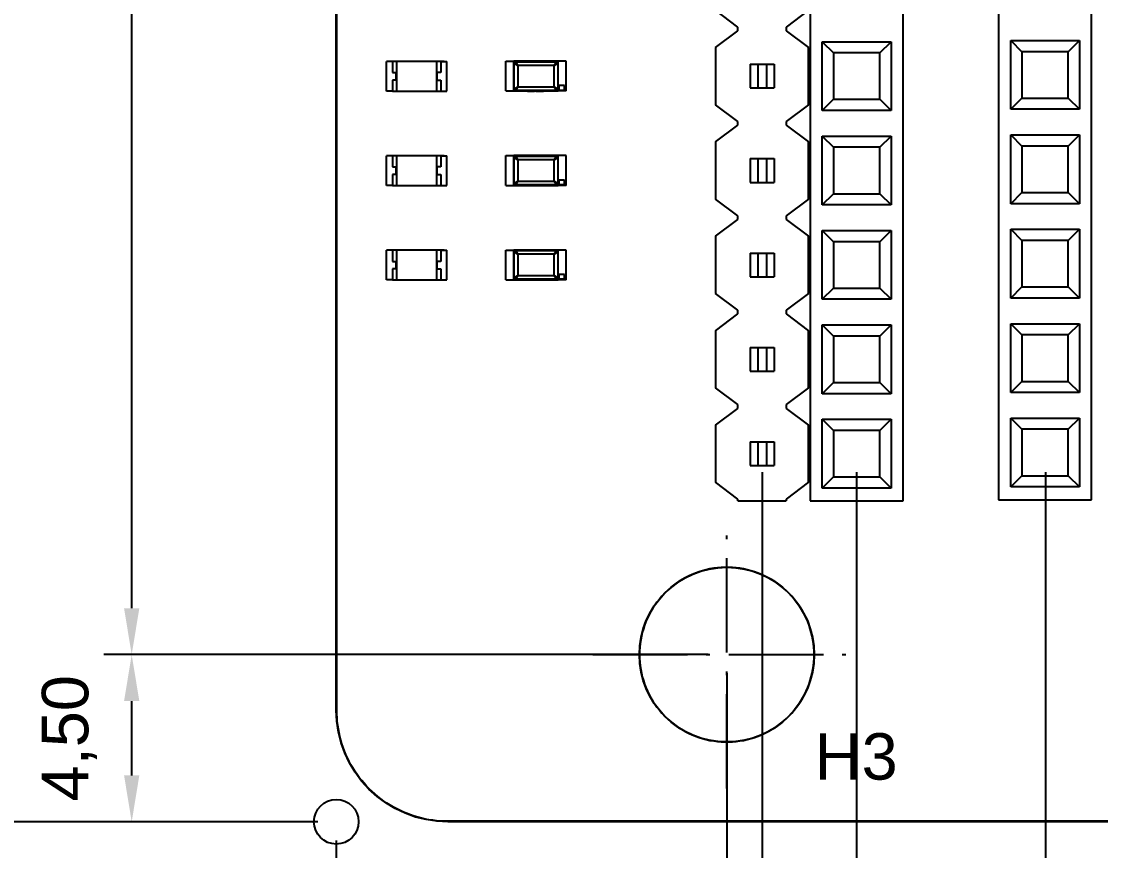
# Model space of a CAD drawing. Header units: millimetres. Extents: x 5 to 205, y 5 to 144.
# Drawn here: x 22.54 to 51.55, y 51.73 to 74.03 of the extents above; entities that cross this region are included whole.
import ezdxf

# ---------------------------------------------------------------- set-up
doc = ezdxf.new("R2010")
doc.units = ezdxf.units.MM
doc.linetypes.add('DASHDOT', pattern=[3.556, 2.54, -0.508, 0, -0.508])
for name, color, linetype in [('CENTER', 3, 'DASHDOT'), ('DIM', 4, 'CONTINUOUS'), ('HOLES', 1, 'CONTINUOUS'), ('OUTLINE', 7, 'CONTINUOUS'), ('PARTS', 8, 'CONTINUOUS'), ('TEXT', 7, 'CONTINUOUS')]:
    doc.layers.add(name, color=color, linetype=linetype)
doc.styles.add('CJK', font='arial.ttf')
doc.dimstyles.new('PCB2', dxfattribs={"dimtxt": 1.25, "dimasz": 1.25, "dimexe": 0.75, "dimexo": 0.5, "dimgap": 0.3, "dimtad": 1, "dimzin": 0, "dimtxsty": 'CJK', "dimcen": 2.5, "dimclrd": 4, "dimclre": 4, "dimclrt": 4, "dimazin": 3, "dimtfac": 1, "dimtmove": 0, "dimatfit": 3})

msp = doc.modelspace()

# ---------------------------------------------------------------- linework, layer by layer
at = {"layer": 'CENTER'}
for points in [[(41.5, 53.397), (41.5, 60.597)], [(37.9, 56.997), (45.1, 56.997)]]:
    msp.add_lwpolyline(points, dxfattribs=at)
at = {"layer": 'DIM'}
msp.add_circle((31, 52.5), 0.6, dxfattribs=at)
at = {"layer": 'HOLES'}
msp.add_circle((41.5, 56.997), 2.35, dxfattribs=at)
at = {"layer": 'OUTLINE'}
for points in [[(31, 55.5), (31, 122.5)], [(34, 52.5), (33.706, 52.514), (33.415, 52.558), (33.129, 52.629), (32.852, 52.728), (32.586, 52.854), (32.333, 53.006), (32.097, 53.181), (31.879, 53.379), (31.681, 53.597), (31.506, 53.833), (31.354, 54.086), (31.228, 54.352), (31.129, 54.629), (31.058, 54.915), (31.014, 55.206), (31, 55.5)], [(89, 52.5), (34, 52.5)]]:
    msp.add_lwpolyline(points, dxfattribs=at)
at = {"layer": 'PARTS'}
for points in [[(31.013, 55.5), (31.013, 122.5)], [(43.74, 117.014), (43.74, 61.134)], [(46.24, 61.134), (46.24, 117.014)], [(48.807, 117.046), (48.807, 61.166)], [(51.307, 61.166), (51.307, 117.046)], [(41.8, 73.884), (41.2, 74.334)], [(43.7, 74.334), (43.1, 73.884)], [(41.2, 73.334), (41.8, 73.784)], [(41.8, 73.784), (41.8, 73.884)], [(43.1, 73.884), (43.1, 73.784)], [(43.1, 73.784), (43.7, 73.334)], [(44.065, 73.489), (45.915, 73.489)], [(44.065, 73.489), (44.365, 73.189)], [(44.065, 71.639), (44.065, 73.489)], [(45.615, 73.189), (45.915, 73.489)], [(45.915, 73.489), (45.915, 71.639)], [(49.132, 73.521), (50.982, 73.521)], [(49.132, 73.521), (49.432, 73.221)], [(49.132, 71.671), (49.132, 73.521)], [(50.682, 73.221), (50.982, 73.521)], [(50.982, 73.521), (50.982, 71.671)], [(41.2, 73.334), (41.2, 71.794)], [(43.7, 71.794), (43.7, 73.334)], [(45.615, 73.189), (44.365, 73.189)], [(44.365, 73.189), (44.365, 71.939)], [(45.615, 71.939), (45.615, 73.189)], [(50.682, 73.221), (49.432, 73.221)], [(49.432, 73.221), (49.432, 71.971)], [(50.682, 71.971), (50.682, 73.221)], [(32.51, 72.959), (32.35, 72.959)], [(32.35, 72.159), (32.35, 72.959)], [(32.51, 72.959), (32.51, 72.659)], [(32.62, 72.959), (32.51, 72.959)], [(33.7, 72.959), (32.62, 72.959)], [(32.62, 72.959), (32.62, 72.159)], [(33.396, 72.969), (33.414, 72.969)], [(33.396, 72.969), (33.396, 72.959)], [(33.414, 72.969), (33.421, 72.969)], [(33.414, 72.969), (33.414, 72.959)], [(33.421, 72.969), (33.439, 72.969)], [(33.421, 72.969), (33.421, 72.959)], [(33.439, 72.969), (33.439, 72.959)], [(33.442, 72.969), (33.449, 72.969)], [(33.442, 72.969), (33.442, 72.959)], [(33.449, 72.969), (33.456, 72.969)], [(33.449, 72.969), (33.449, 72.959)], [(33.456, 72.969), (33.474, 72.969)], [(33.456, 72.969), (33.456, 72.959)], [(33.474, 72.969), (33.48, 72.969)], [(33.474, 72.969), (33.474, 72.959)], [(33.48, 72.969), (33.498, 72.969)], [(33.48, 72.969), (33.48, 72.959)], [(33.498, 72.969), (33.498, 72.959)], [(33.498, 72.969), (33.501, 72.969)], [(33.501, 72.969), (33.508, 72.969)], [(33.501, 72.969), (33.501, 72.959)], [(33.508, 72.969), (33.526, 72.969)], [(33.508, 72.969), (33.508, 72.959)], [(33.526, 72.969), (33.54, 72.969)], [(33.526, 72.969), (33.526, 72.959)], [(33.54, 72.969), (33.54, 72.959)], [(33.54, 72.969), (33.547, 72.969)], [(33.547, 72.969), (33.547, 72.959)], [(33.547, 72.969), (33.549, 72.969)], [(33.549, 72.969), (33.549, 72.959)], [(33.549, 72.969), (33.55, 72.969)], [(33.55, 72.969), (33.55, 72.959)], [(33.55, 72.969), (33.574, 72.969)], [(33.574, 72.969), (33.574, 72.959)], [(33.574, 72.969), (33.576, 72.969)], [(33.576, 72.969), (33.58, 72.969)], [(33.576, 72.969), (33.576, 72.959)], [(33.58, 72.969), (33.58, 72.969)], [(33.58, 72.969), (33.58, 72.959)], [(33.58, 72.969), (33.58, 72.959)], [(33.584, 72.969), (33.584, 72.959)], [(33.584, 72.969), (33.595, 72.969)], [(33.595, 72.969), (33.612, 72.969)], [(33.595, 72.969), (33.595, 72.959)], [(33.612, 72.969), (33.619, 72.969)], [(33.612, 72.969), (33.612, 72.959)], [(33.619, 72.969), (33.619, 72.959)], [(33.621, 72.969), (33.621, 72.959)], [(33.621, 72.969), (33.64, 72.969)], [(33.621, 72.969), (33.621, 72.959)], [(33.621, 72.969), (33.621, 72.969)], [(33.64, 72.969), (33.64, 72.959)], [(33.64, 72.969), (33.646, 72.969)], [(33.646, 72.969), (33.646, 72.959)], [(33.685, 72.969), (33.718, 72.969)], [(33.685, 72.969), (33.685, 72.959)], [(33.7, 72.159), (33.7, 72.959)], [(33.81, 72.959), (33.7, 72.959)], [(33.718, 72.969), (33.737, 72.969)], [(33.718, 72.969), (33.718, 72.959)], [(33.737, 72.969), (33.782, 72.969)], [(33.737, 72.969), (33.737, 72.959)], [(33.782, 72.969), (33.823, 72.969)], [(33.782, 72.969), (33.782, 72.959)], [(33.81, 72.959), (33.97, 72.959)], [(33.81, 72.959), (33.81, 72.659)], [(33.823, 72.969), (33.838, 72.969)], [(33.823, 72.969), (33.823, 72.959)], [(33.838, 72.969), (33.846, 72.969)], [(33.838, 72.969), (33.838, 72.959)], [(33.846, 72.969), (33.884, 72.969)], [(33.846, 72.969), (33.846, 72.959)], [(33.884, 72.969), (33.9, 72.969)], [(33.884, 72.969), (33.884, 72.959)], [(33.9, 72.969), (33.9, 72.959)], [(33.97, 72.159), (33.97, 72.959)], [(35.56, 72.964), (35.77, 72.964)], [(35.56, 72.164), (35.56, 72.964)], [(35.82, 72.964), (35.77, 72.914)], [(35.77, 72.164), (35.77, 72.964)], [(36.97, 72.964), (35.77, 72.964)], [(35.783, 72.914), (35.77, 72.914)], [(35.783, 72.914), (35.82, 72.951)], [(35.783, 72.914), (35.883, 72.851)], [(35.783, 72.214), (35.783, 72.914)], [(36.92, 72.964), (35.82, 72.964)], [(35.82, 72.951), (35.82, 72.964)], [(35.82, 72.951), (35.883, 72.851)], [(35.82, 72.951), (36.92, 72.951)], [(36.857, 72.851), (35.883, 72.851)], [(35.883, 72.851), (35.883, 72.276)], [(36.92, 72.951), (36.857, 72.851)], [(36.857, 72.851), (36.957, 72.914)], [(36.857, 72.276), (36.857, 72.851)], [(36.97, 72.914), (36.92, 72.964)], [(36.92, 72.951), (36.92, 72.964)], [(36.92, 72.951), (36.957, 72.914)], [(36.957, 72.914), (36.97, 72.914)], [(36.957, 72.914), (36.957, 72.214)], [(37.18, 72.964), (36.97, 72.964)], [(36.97, 72.164), (36.97, 72.964)], [(37.18, 72.164), (37.18, 72.964)], [(42.13, 72.884), (42.13, 72.244)], [(42.13, 72.884), (42.33, 72.884)], [(42.33, 72.884), (42.57, 72.884)], [(42.33, 72.884), (42.33, 72.244)], [(42.57, 72.884), (42.77, 72.884)], [(42.57, 72.884), (42.57, 72.244)], [(42.77, 72.884), (42.77, 72.244)], [(32.51, 72.659), (32.61, 72.659)], [(32.61, 72.459), (32.61, 72.659)], [(33.71, 72.459), (33.71, 72.659)], [(33.81, 72.659), (33.71, 72.659)], [(32.51, 72.459), (32.51, 72.159)], [(32.61, 72.459), (32.51, 72.459)], [(33.71, 72.459), (33.81, 72.459)], [(33.81, 72.459), (33.81, 72.159)], [(35.783, 72.214), (35.883, 72.276)], [(35.883, 72.276), (35.82, 72.177)], [(35.883, 72.276), (36.857, 72.276)], [(36.857, 72.276), (36.92, 72.177)], [(36.857, 72.276), (36.957, 72.214)], [(37.139, 72.307), (36.985, 72.307)], [(36.985, 72.307), (36.985, 72.188)], [(37.139, 72.188), (37.139, 72.307)], [(42.13, 72.244), (42.33, 72.244)], [(42.33, 72.244), (42.57, 72.244)], [(42.57, 72.244), (42.77, 72.244)], [(32.51, 72.159), (32.35, 72.159)], [(32.51, 72.159), (32.62, 72.159)], [(32.62, 72.159), (33.7, 72.159)], [(33.7, 72.159), (33.81, 72.159)], [(33.81, 72.159), (33.97, 72.159)], [(35.56, 72.164), (35.77, 72.164)], [(35.77, 72.214), (35.82, 72.164)], [(35.783, 72.214), (35.77, 72.214)], [(35.77, 72.164), (36.97, 72.164)], [(35.82, 72.177), (35.783, 72.214)], [(35.82, 72.177), (35.82, 72.164)], [(36.92, 72.177), (35.82, 72.177)], [(35.82, 72.164), (36.92, 72.164)], [(36.144, 72.154), (36.144, 72.164)], [(36.157, 72.154), (36.144, 72.154)], [(36.157, 72.154), (36.157, 72.164)], [(36.191, 72.154), (36.157, 72.154)], [(36.191, 72.154), (36.191, 72.164)], [(36.197, 72.154), (36.191, 72.154)], [(36.197, 72.154), (36.197, 72.164)], [(36.21, 72.154), (36.197, 72.154)], [(36.21, 72.154), (36.21, 72.164)], [(36.245, 72.154), (36.21, 72.154)], [(36.245, 72.154), (36.245, 72.164)], [(36.284, 72.154), (36.245, 72.154)], [(36.284, 72.154), (36.284, 72.164)], [(36.3, 72.154), (36.284, 72.154)], [(36.3, 72.154), (36.3, 72.164)], [(36.328, 72.154), (36.3, 72.154)], [(36.328, 72.154), (36.328, 72.164)], [(36.362, 72.154), (36.362, 72.164)], [(36.367, 72.154), (36.362, 72.154)], [(36.367, 72.154), (36.367, 72.164)], [(36.383, 72.154), (36.367, 72.154)], [(36.383, 72.154), (36.383, 72.164)], [(36.384, 72.154), (36.383, 72.154)], [(36.384, 72.154), (36.384, 72.164)], [(36.385, 72.154), (36.385, 72.164)], [(36.391, 72.154), (36.385, 72.154)], [(36.391, 72.154), (36.391, 72.164)], [(36.406, 72.154), (36.391, 72.154)], [(36.406, 72.154), (36.406, 72.164)], [(36.415, 72.154), (36.406, 72.154)], [(36.415, 72.154), (36.415, 72.164)], [(36.419, 72.154), (36.419, 72.164)], [(36.419, 72.154), (36.419, 72.164)], [(36.419, 72.154), (36.419, 72.154)], [(36.422, 72.154), (36.419, 72.154)], [(36.422, 72.154), (36.422, 72.164)], [(36.423, 72.154), (36.422, 72.154)], [(36.423, 72.154), (36.423, 72.164)], [(36.444, 72.154), (36.423, 72.154)], [(36.444, 72.154), (36.444, 72.164)], [(36.445, 72.154), (36.444, 72.154)], [(36.445, 72.154), (36.445, 72.164)], [(36.447, 72.154), (36.445, 72.154)], [(36.447, 72.154), (36.447, 72.164)], [(36.453, 72.154), (36.447, 72.154)], [(36.453, 72.154), (36.453, 72.164)], [(36.465, 72.154), (36.453, 72.154)], [(36.465, 72.154), (36.465, 72.164)], [(36.48, 72.154), (36.465, 72.154)], [(36.48, 72.154), (36.48, 72.164)], [(36.486, 72.154), (36.48, 72.154)], [(36.486, 72.154), (36.486, 72.164)], [(36.488, 72.154), (36.486, 72.154)], [(36.488, 72.154), (36.488, 72.164)], [(36.504, 72.154), (36.488, 72.154)], [(36.504, 72.154), (36.504, 72.164)], [(36.509, 72.154), (36.504, 72.154)], [(36.509, 72.154), (36.509, 72.164)], [(36.525, 72.154), (36.509, 72.154)], [(36.525, 72.154), (36.525, 72.164)], [(36.531, 72.154), (36.525, 72.154)], [(36.531, 72.154), (36.531, 72.164)], [(36.537, 72.154), (36.531, 72.154)], [(36.537, 72.154), (36.537, 72.164)], [(36.539, 72.154), (36.539, 72.164)], [(36.555, 72.154), (36.539, 72.154)], [(36.555, 72.154), (36.555, 72.164)], [(36.56, 72.154), (36.555, 72.154)], [(36.56, 72.154), (36.56, 72.164)], [(36.576, 72.154), (36.56, 72.154)], [(36.576, 72.154), (36.576, 72.164)], [(36.957, 72.214), (36.92, 72.177)], [(36.92, 72.164), (36.97, 72.214)], [(36.92, 72.177), (36.92, 72.164)], [(36.957, 72.214), (36.97, 72.214)], [(37.18, 72.164), (36.97, 72.164)], [(36.985, 72.188), (37.139, 72.188)], [(44.065, 71.639), (44.365, 71.939)], [(44.365, 71.939), (45.615, 71.939)], [(45.615, 71.939), (45.915, 71.639)], [(49.132, 71.671), (49.432, 71.971)], [(49.432, 71.971), (50.682, 71.971)], [(50.682, 71.971), (50.982, 71.671)], [(41.8, 71.344), (41.2, 71.794)], [(43.7, 71.794), (43.1, 71.344)], [(50.982, 71.671), (49.132, 71.671)], [(45.915, 71.639), (44.065, 71.639)], [(41.2, 70.794), (41.8, 71.244)], [(41.8, 71.244), (41.8, 71.344)], [(43.1, 71.344), (43.1, 71.244)], [(43.1, 71.244), (43.7, 70.794)], [(41.2, 70.794), (41.2, 69.254)], [(43.7, 69.254), (43.7, 70.794)], [(44.065, 70.949), (45.915, 70.949)], [(44.065, 70.949), (44.365, 70.649)], [(44.065, 69.099), (44.065, 70.949)], [(45.615, 70.649), (45.915, 70.949)], [(45.915, 70.949), (45.915, 69.099)], [(49.132, 70.981), (50.982, 70.981)], [(49.132, 70.981), (49.432, 70.681)], [(49.132, 69.131), (49.132, 70.981)], [(50.682, 70.681), (50.982, 70.981)], [(50.982, 70.981), (50.982, 69.131)], [(45.615, 70.649), (44.365, 70.649)], [(44.365, 70.649), (44.365, 69.399)], [(45.615, 69.399), (45.615, 70.649)], [(50.682, 70.681), (49.432, 70.681)], [(49.432, 70.681), (49.432, 69.431)], [(50.682, 69.431), (50.682, 70.681)], [(32.51, 70.419), (32.35, 70.419)], [(32.35, 69.619), (32.35, 70.419)], [(32.51, 70.419), (32.51, 70.119)], [(32.62, 70.419), (32.51, 70.419)], [(33.7, 70.419), (32.62, 70.419)], [(32.62, 70.419), (32.62, 69.619)], [(33.396, 70.429), (33.414, 70.429)], [(33.396, 70.429), (33.396, 70.419)], [(33.414, 70.429), (33.421, 70.429)], [(33.414, 70.429), (33.414, 70.419)], [(33.421, 70.429), (33.439, 70.429)], [(33.421, 70.429), (33.421, 70.419)], [(33.439, 70.429), (33.439, 70.419)], [(33.442, 70.429), (33.449, 70.429)], [(33.442, 70.429), (33.442, 70.419)], [(33.449, 70.429), (33.456, 70.429)], [(33.449, 70.429), (33.449, 70.419)], [(33.456, 70.429), (33.474, 70.429)], [(33.456, 70.429), (33.456, 70.419)], [(33.474, 70.429), (33.48, 70.429)], [(33.474, 70.429), (33.474, 70.419)], [(33.48, 70.429), (33.498, 70.429)], [(33.48, 70.429), (33.48, 70.419)], [(33.498, 70.429), (33.498, 70.419)], [(33.498, 70.429), (33.501, 70.429)], [(33.501, 70.429), (33.508, 70.429)], [(33.501, 70.429), (33.501, 70.419)], [(33.508, 70.429), (33.526, 70.429)], [(33.508, 70.429), (33.508, 70.419)], [(33.526, 70.429), (33.54, 70.429)], [(33.526, 70.429), (33.526, 70.419)], [(33.54, 70.429), (33.54, 70.419)], [(33.54, 70.429), (33.547, 70.429)], [(33.547, 70.429), (33.547, 70.419)], [(33.547, 70.429), (33.549, 70.429)], [(33.549, 70.429), (33.549, 70.419)], [(33.549, 70.429), (33.55, 70.429)], [(33.55, 70.429), (33.55, 70.419)], [(33.55, 70.429), (33.574, 70.429)], [(33.574, 70.429), (33.574, 70.419)], [(33.574, 70.429), (33.576, 70.429)], [(33.576, 70.429), (33.58, 70.429)], [(33.576, 70.429), (33.576, 70.419)], [(33.58, 70.429), (33.58, 70.429)], [(33.58, 70.429), (33.58, 70.419)], [(33.58, 70.429), (33.58, 70.419)], [(33.584, 70.429), (33.584, 70.419)], [(33.584, 70.429), (33.595, 70.429)], [(33.595, 70.429), (33.612, 70.429)], [(33.595, 70.429), (33.595, 70.419)], [(33.612, 70.429), (33.619, 70.429)], [(33.612, 70.429), (33.612, 70.419)], [(33.619, 70.429), (33.619, 70.419)], [(33.621, 70.429), (33.621, 70.419)], [(33.621, 70.429), (33.64, 70.429)], [(33.621, 70.429), (33.621, 70.419)], [(33.621, 70.429), (33.621, 70.429)], [(33.64, 70.429), (33.64, 70.419)], [(33.64, 70.429), (33.646, 70.429)], [(33.646, 70.429), (33.646, 70.419)], [(33.685, 70.429), (33.718, 70.429)], [(33.685, 70.429), (33.685, 70.419)], [(33.7, 69.619), (33.7, 70.419)], [(33.81, 70.419), (33.7, 70.419)], [(33.718, 70.429), (33.737, 70.429)], [(33.718, 70.429), (33.718, 70.419)], [(33.737, 70.429), (33.782, 70.429)], [(33.737, 70.429), (33.737, 70.419)], [(33.782, 70.429), (33.823, 70.429)], [(33.782, 70.429), (33.782, 70.419)], [(33.81, 70.419), (33.97, 70.419)], [(33.81, 70.419), (33.81, 70.119)], [(33.823, 70.429), (33.838, 70.429)], [(33.823, 70.429), (33.823, 70.419)], [(33.838, 70.429), (33.846, 70.429)], [(33.838, 70.429), (33.838, 70.419)], [(33.846, 70.429), (33.884, 70.429)], [(33.846, 70.429), (33.846, 70.419)], [(33.884, 70.429), (33.9, 70.429)], [(33.884, 70.429), (33.884, 70.419)], [(33.9, 70.429), (33.9, 70.419)], [(33.97, 69.619), (33.97, 70.419)], [(35.56, 70.424), (35.77, 70.424)], [(35.56, 69.624), (35.56, 70.424)], [(35.82, 70.424), (35.77, 70.374)], [(35.77, 69.624), (35.77, 70.424)], [(36.97, 70.424), (35.77, 70.424)], [(35.783, 70.374), (35.77, 70.374)], [(35.783, 70.374), (35.82, 70.411)], [(35.783, 70.374), (35.883, 70.311)], [(35.783, 69.674), (35.783, 70.374)], [(36.92, 70.424), (35.82, 70.424)], [(35.82, 70.411), (35.82, 70.424)], [(35.82, 70.411), (35.883, 70.311)], [(35.82, 70.411), (36.92, 70.411)], [(36.857, 70.311), (35.883, 70.311)], [(35.883, 70.311), (35.883, 69.737)], [(36.92, 70.411), (36.857, 70.311)], [(36.857, 70.311), (36.957, 70.374)], [(36.857, 69.737), (36.857, 70.311)], [(36.97, 70.374), (36.92, 70.424)], [(36.92, 70.411), (36.92, 70.424)], [(36.92, 70.411), (36.957, 70.374)], [(36.957, 70.374), (36.97, 70.374)], [(36.957, 70.374), (36.957, 69.674)], [(37.18, 70.424), (36.97, 70.424)], [(36.97, 69.624), (36.97, 70.424)], [(37.18, 69.624), (37.18, 70.424)], [(42.13, 70.344), (42.13, 69.704)], [(42.13, 70.344), (42.33, 70.344)], [(42.33, 70.344), (42.57, 70.344)], [(42.33, 70.344), (42.33, 69.704)], [(42.57, 70.344), (42.77, 70.344)], [(42.57, 70.344), (42.57, 69.704)], [(42.77, 70.344), (42.77, 69.704)], [(32.51, 70.119), (32.61, 70.119)], [(32.51, 69.919), (32.51, 69.619)], [(32.61, 69.919), (32.51, 69.919)], [(32.61, 69.919), (32.61, 70.119)], [(33.71, 69.919), (33.71, 70.119)], [(33.81, 70.119), (33.71, 70.119)], [(33.71, 69.919), (33.81, 69.919)], [(33.81, 69.919), (33.81, 69.619)], [(32.51, 69.619), (32.35, 69.619)], [(32.51, 69.619), (32.62, 69.619)], [(32.62, 69.619), (33.7, 69.619)], [(33.7, 69.619), (33.81, 69.619)], [(33.81, 69.619), (33.97, 69.619)], [(35.56, 69.624), (35.77, 69.624)], [(35.77, 69.674), (35.82, 69.624)], [(35.783, 69.674), (35.77, 69.674)], [(35.77, 69.624), (36.97, 69.624)], [(35.783, 69.674), (35.883, 69.737)], [(35.82, 69.637), (35.783, 69.674)], [(35.883, 69.737), (35.82, 69.637)], [(35.82, 69.637), (35.82, 69.624)], [(36.92, 69.637), (35.82, 69.637)], [(35.82, 69.624), (36.92, 69.624)], [(35.883, 69.737), (36.857, 69.737)], [(36.144, 69.614), (36.144, 69.624)], [(36.157, 69.614), (36.157, 69.624)], [(36.191, 69.614), (36.191, 69.624)], [(36.197, 69.614), (36.197, 69.624)], [(36.21, 69.614), (36.21, 69.624)], [(36.245, 69.614), (36.245, 69.624)], [(36.284, 69.614), (36.284, 69.624)], [(36.3, 69.614), (36.3, 69.624)], [(36.328, 69.614), (36.328, 69.624)], [(36.362, 69.614), (36.362, 69.624)], [(36.367, 69.614), (36.367, 69.624)], [(36.383, 69.614), (36.383, 69.624)], [(36.384, 69.614), (36.384, 69.624)], [(36.385, 69.614), (36.385, 69.624)], [(36.391, 69.614), (36.391, 69.624)], [(36.406, 69.614), (36.406, 69.624)], [(36.415, 69.614), (36.415, 69.624)], [(36.419, 69.614), (36.419, 69.624)], [(36.419, 69.614), (36.419, 69.624)], [(36.422, 69.614), (36.422, 69.624)], [(36.423, 69.614), (36.423, 69.624)], [(36.444, 69.614), (36.444, 69.624)], [(36.445, 69.614), (36.445, 69.624)], [(36.447, 69.614), (36.447, 69.624)], [(36.453, 69.614), (36.453, 69.624)], [(36.465, 69.614), (36.465, 69.624)], [(36.48, 69.614), (36.48, 69.624)], [(36.486, 69.614), (36.486, 69.624)], [(36.488, 69.614), (36.488, 69.624)], [(36.504, 69.614), (36.504, 69.624)], [(36.509, 69.614), (36.509, 69.624)], [(36.525, 69.614), (36.525, 69.624)], [(36.531, 69.614), (36.531, 69.624)], [(36.537, 69.614), (36.537, 69.624)], [(36.539, 69.614), (36.539, 69.624)], [(36.555, 69.614), (36.555, 69.624)], [(36.56, 69.614), (36.56, 69.624)], [(36.576, 69.614), (36.576, 69.624)], [(36.857, 69.737), (36.92, 69.637)], [(36.857, 69.737), (36.957, 69.674)], [(36.957, 69.674), (36.92, 69.637)], [(36.92, 69.624), (36.97, 69.674)], [(36.92, 69.637), (36.92, 69.624)], [(36.957, 69.674), (36.97, 69.674)], [(37.18, 69.624), (36.97, 69.624)], [(37.139, 69.767), (36.985, 69.767)], [(36.985, 69.767), (36.985, 69.648)], [(36.985, 69.648), (37.139, 69.648)], [(37.139, 69.648), (37.139, 69.767)], [(42.13, 69.704), (42.33, 69.704)], [(42.33, 69.704), (42.57, 69.704)], [(42.57, 69.704), (42.77, 69.704)], [(36.157, 69.614), (36.144, 69.614)], [(36.191, 69.614), (36.157, 69.614)], [(36.197, 69.614), (36.191, 69.614)], [(36.21, 69.614), (36.197, 69.614)], [(36.245, 69.614), (36.21, 69.614)], [(36.284, 69.614), (36.245, 69.614)], [(36.3, 69.614), (36.284, 69.614)], [(36.328, 69.614), (36.3, 69.614)], [(36.367, 69.614), (36.362, 69.614)], [(36.383, 69.614), (36.367, 69.614)], [(36.384, 69.614), (36.383, 69.614)], [(36.391, 69.614), (36.385, 69.614)], [(36.406, 69.614), (36.391, 69.614)], [(36.415, 69.614), (36.406, 69.614)], [(36.419, 69.614), (36.419, 69.614)], [(36.422, 69.614), (36.419, 69.614)], [(36.423, 69.614), (36.422, 69.614)], [(36.444, 69.614), (36.423, 69.614)], [(36.445, 69.614), (36.444, 69.614)], [(36.447, 69.614), (36.445, 69.614)], [(36.453, 69.614), (36.447, 69.614)], [(36.465, 69.614), (36.453, 69.614)], [(36.48, 69.614), (36.465, 69.614)], [(36.486, 69.614), (36.48, 69.614)], [(36.488, 69.614), (36.486, 69.614)], [(36.504, 69.614), (36.488, 69.614)], [(36.509, 69.614), (36.504, 69.614)], [(36.525, 69.614), (36.509, 69.614)], [(36.531, 69.614), (36.525, 69.614)], [(36.537, 69.614), (36.531, 69.614)], [(36.555, 69.614), (36.539, 69.614)], [(36.56, 69.614), (36.555, 69.614)], [(36.576, 69.614), (36.56, 69.614)], [(44.065, 69.099), (44.365, 69.399)], [(44.365, 69.399), (45.615, 69.399)], [(45.615, 69.399), (45.915, 69.099)], [(49.132, 69.131), (49.432, 69.431)], [(49.432, 69.431), (50.682, 69.431)], [(50.682, 69.431), (50.982, 69.131)], [(41.8, 68.804), (41.2, 69.254)], [(43.7, 69.254), (43.1, 68.804)], [(45.915, 69.099), (44.065, 69.099)], [(50.982, 69.131), (49.132, 69.131)], [(41.8, 68.704), (41.8, 68.804)], [(43.1, 68.804), (43.1, 68.704)], [(41.2, 68.254), (41.8, 68.704)], [(43.1, 68.704), (43.7, 68.254)], [(41.2, 68.254), (41.2, 66.714)], [(43.7, 66.714), (43.7, 68.254)], [(44.065, 68.409), (45.915, 68.409)], [(44.065, 68.409), (44.365, 68.109)], [(44.065, 66.559), (44.065, 68.409)], [(45.615, 68.109), (45.915, 68.409)], [(45.915, 68.409), (45.915, 66.559)], [(49.132, 68.441), (50.982, 68.441)], [(49.132, 68.441), (49.432, 68.141)], [(49.132, 66.591), (49.132, 68.441)], [(50.682, 68.141), (50.982, 68.441)], [(50.982, 68.441), (50.982, 66.591)], [(32.51, 67.879), (32.35, 67.879)], [(32.35, 67.079), (32.35, 67.879)], [(32.51, 67.879), (32.51, 67.579)], [(32.62, 67.879), (32.51, 67.879)], [(33.7, 67.879), (32.62, 67.879)], [(32.62, 67.879), (32.62, 67.079)], [(33.396, 67.889), (33.414, 67.889)], [(33.396, 67.889), (33.396, 67.879)], [(33.414, 67.889), (33.421, 67.889)], [(33.414, 67.889), (33.414, 67.879)], [(33.421, 67.889), (33.439, 67.889)], [(33.421, 67.889), (33.421, 67.879)], [(33.439, 67.889), (33.439, 67.879)], [(33.442, 67.889), (33.449, 67.889)], [(33.442, 67.889), (33.442, 67.879)], [(33.449, 67.889), (33.456, 67.889)], [(33.449, 67.889), (33.449, 67.879)], [(33.456, 67.889), (33.474, 67.889)], [(33.456, 67.889), (33.456, 67.879)], [(33.474, 67.889), (33.48, 67.889)], [(33.474, 67.889), (33.474, 67.879)], [(33.48, 67.889), (33.498, 67.889)], [(33.48, 67.889), (33.48, 67.879)], [(33.498, 67.889), (33.498, 67.879)], [(33.498, 67.889), (33.501, 67.889)], [(33.501, 67.889), (33.508, 67.889)], [(33.501, 67.889), (33.501, 67.879)], [(33.508, 67.889), (33.526, 67.889)], [(33.508, 67.889), (33.508, 67.879)], [(33.526, 67.889), (33.54, 67.889)], [(33.526, 67.889), (33.526, 67.879)], [(33.54, 67.889), (33.54, 67.879)], [(33.54, 67.889), (33.547, 67.889)], [(33.547, 67.889), (33.547, 67.879)], [(33.547, 67.889), (33.549, 67.889)], [(33.549, 67.889), (33.549, 67.879)], [(33.549, 67.889), (33.55, 67.889)], [(33.55, 67.889), (33.55, 67.879)], [(33.55, 67.889), (33.574, 67.889)], [(33.574, 67.889), (33.574, 67.879)], [(33.574, 67.889), (33.576, 67.889)], [(33.576, 67.889), (33.58, 67.889)], [(33.576, 67.889), (33.576, 67.879)], [(33.58, 67.889), (33.58, 67.889)], [(33.58, 67.889), (33.58, 67.879)], [(33.58, 67.889), (33.58, 67.879)], [(33.584, 67.889), (33.584, 67.879)], [(33.584, 67.889), (33.595, 67.889)], [(33.595, 67.889), (33.612, 67.889)], [(33.595, 67.889), (33.595, 67.879)], [(33.612, 67.889), (33.619, 67.889)], [(33.612, 67.889), (33.612, 67.879)], [(33.619, 67.889), (33.619, 67.879)], [(33.621, 67.889), (33.621, 67.879)], [(33.621, 67.889), (33.64, 67.889)], [(33.621, 67.889), (33.621, 67.879)], [(33.621, 67.889), (33.621, 67.889)], [(33.64, 67.889), (33.64, 67.879)], [(33.64, 67.889), (33.646, 67.889)], [(33.646, 67.889), (33.646, 67.879)], [(33.685, 67.889), (33.718, 67.889)], [(33.685, 67.889), (33.685, 67.879)], [(33.7, 67.079), (33.7, 67.879)], [(33.81, 67.879), (33.7, 67.879)], [(33.718, 67.889), (33.737, 67.889)], [(33.718, 67.889), (33.718, 67.879)], [(33.737, 67.889), (33.782, 67.889)], [(33.737, 67.889), (33.737, 67.879)], [(33.782, 67.889), (33.823, 67.889)], [(33.782, 67.889), (33.782, 67.879)], [(33.81, 67.879), (33.97, 67.879)], [(33.81, 67.879), (33.81, 67.579)], [(33.823, 67.889), (33.838, 67.889)], [(33.823, 67.889), (33.823, 67.879)], [(33.838, 67.889), (33.846, 67.889)], [(33.838, 67.889), (33.838, 67.879)], [(33.846, 67.889), (33.884, 67.889)], [(33.846, 67.889), (33.846, 67.879)], [(33.884, 67.889), (33.9, 67.889)], [(33.884, 67.889), (33.884, 67.879)], [(33.9, 67.889), (33.9, 67.879)], [(33.97, 67.079), (33.97, 67.879)], [(35.56, 67.884), (35.77, 67.884)], [(35.56, 67.084), (35.56, 67.884)], [(35.82, 67.884), (35.77, 67.834)], [(35.77, 67.084), (35.77, 67.884)], [(36.97, 67.884), (35.77, 67.884)], [(36.92, 67.884), (35.82, 67.884)], [(35.82, 67.871), (35.82, 67.884)], [(36.97, 67.834), (36.92, 67.884)], [(36.92, 67.871), (36.92, 67.884)], [(37.18, 67.884), (36.97, 67.884)], [(36.97, 67.084), (36.97, 67.884)], [(37.18, 67.084), (37.18, 67.884)], [(45.615, 68.109), (44.365, 68.109)], [(44.365, 68.109), (44.365, 66.859)], [(45.615, 66.859), (45.615, 68.109)], [(50.682, 68.141), (49.432, 68.141)], [(49.432, 68.141), (49.432, 66.891)], [(50.682, 66.891), (50.682, 68.141)], [(35.783, 67.834), (35.77, 67.834)], [(35.783, 67.834), (35.82, 67.871)], [(35.783, 67.834), (35.883, 67.771)], [(35.783, 67.134), (35.783, 67.834)], [(35.82, 67.871), (35.883, 67.771)], [(35.82, 67.871), (36.92, 67.871)], [(36.857, 67.771), (35.883, 67.771)], [(35.883, 67.771), (35.883, 67.197)], [(36.92, 67.871), (36.857, 67.771)], [(36.857, 67.771), (36.957, 67.834)], [(36.857, 67.197), (36.857, 67.771)], [(36.92, 67.871), (36.957, 67.834)], [(36.957, 67.834), (36.97, 67.834)], [(36.957, 67.834), (36.957, 67.134)], [(42.13, 67.804), (42.13, 67.164)], [(42.13, 67.804), (42.33, 67.804)], [(42.33, 67.804), (42.57, 67.804)], [(42.33, 67.804), (42.33, 67.164)], [(42.57, 67.804), (42.77, 67.804)], [(42.57, 67.804), (42.57, 67.164)], [(42.77, 67.804), (42.77, 67.164)], [(32.51, 67.579), (32.61, 67.579)], [(32.51, 67.379), (32.51, 67.079)], [(32.61, 67.379), (32.51, 67.379)], [(32.61, 67.379), (32.61, 67.579)], [(33.71, 67.379), (33.71, 67.579)], [(33.81, 67.579), (33.71, 67.579)], [(33.71, 67.379), (33.81, 67.379)], [(33.81, 67.379), (33.81, 67.079)], [(32.51, 67.079), (32.35, 67.079)], [(32.51, 67.079), (32.62, 67.079)], [(32.62, 67.079), (33.7, 67.079)], [(33.7, 67.079), (33.81, 67.079)], [(33.81, 67.079), (33.97, 67.079)], [(35.56, 67.084), (35.77, 67.084)], [(35.77, 67.134), (35.82, 67.084)], [(35.783, 67.134), (35.77, 67.134)], [(35.77, 67.084), (36.97, 67.084)], [(35.783, 67.134), (35.883, 67.197)], [(35.82, 67.097), (35.783, 67.134)], [(35.883, 67.197), (35.82, 67.097)], [(35.82, 67.097), (35.82, 67.084)], [(36.92, 67.097), (35.82, 67.097)], [(35.82, 67.084), (36.92, 67.084)], [(35.883, 67.197), (36.857, 67.197)], [(36.144, 67.074), (36.144, 67.084)], [(36.157, 67.074), (36.144, 67.074)], [(36.157, 67.074), (36.157, 67.084)], [(36.191, 67.074), (36.157, 67.074)], [(36.191, 67.074), (36.191, 67.084)], [(36.197, 67.074), (36.191, 67.074)], [(36.197, 67.074), (36.197, 67.084)], [(36.21, 67.074), (36.197, 67.074)], [(36.21, 67.074), (36.21, 67.084)], [(36.245, 67.074), (36.21, 67.074)], [(36.245, 67.074), (36.245, 67.084)], [(36.284, 67.074), (36.245, 67.074)], [(36.284, 67.074), (36.284, 67.084)], [(36.3, 67.074), (36.284, 67.074)], [(36.3, 67.074), (36.3, 67.084)], [(36.328, 67.074), (36.3, 67.074)], [(36.328, 67.074), (36.328, 67.084)], [(36.362, 67.074), (36.362, 67.084)], [(36.367, 67.074), (36.362, 67.074)], [(36.367, 67.074), (36.367, 67.084)], [(36.383, 67.074), (36.367, 67.074)], [(36.383, 67.074), (36.383, 67.084)], [(36.384, 67.074), (36.383, 67.074)], [(36.384, 67.074), (36.384, 67.084)], [(36.385, 67.074), (36.385, 67.084)], [(36.391, 67.074), (36.385, 67.074)], [(36.391, 67.074), (36.391, 67.084)], [(36.406, 67.074), (36.391, 67.074)], [(36.406, 67.074), (36.406, 67.084)], [(36.415, 67.074), (36.406, 67.074)], [(36.415, 67.074), (36.415, 67.084)], [(36.419, 67.074), (36.419, 67.084)], [(36.419, 67.074), (36.419, 67.084)], [(36.419, 67.074), (36.419, 67.074)], [(36.422, 67.074), (36.419, 67.074)], [(36.422, 67.074), (36.422, 67.084)], [(36.423, 67.074), (36.422, 67.074)], [(36.423, 67.074), (36.423, 67.084)], [(36.444, 67.074), (36.423, 67.074)], [(36.444, 67.074), (36.444, 67.084)], [(36.445, 67.074), (36.444, 67.074)], [(36.445, 67.074), (36.445, 67.084)], [(36.447, 67.074), (36.445, 67.074)], [(36.447, 67.074), (36.447, 67.084)], [(36.453, 67.074), (36.447, 67.074)], [(36.453, 67.074), (36.453, 67.084)], [(36.465, 67.074), (36.453, 67.074)], [(36.465, 67.074), (36.465, 67.084)], [(36.48, 67.074), (36.465, 67.074)], [(36.48, 67.074), (36.48, 67.084)], [(36.486, 67.074), (36.48, 67.074)], [(36.486, 67.074), (36.486, 67.084)], [(36.488, 67.074), (36.486, 67.074)], [(36.488, 67.074), (36.488, 67.084)], [(36.504, 67.074), (36.488, 67.074)], [(36.504, 67.074), (36.504, 67.084)], [(36.509, 67.074), (36.504, 67.074)], [(36.509, 67.074), (36.509, 67.084)], [(36.525, 67.074), (36.509, 67.074)], [(36.525, 67.074), (36.525, 67.084)], [(36.531, 67.074), (36.525, 67.074)], [(36.531, 67.074), (36.531, 67.084)], [(36.537, 67.074), (36.531, 67.074)], [(36.537, 67.074), (36.537, 67.084)], [(36.539, 67.074), (36.539, 67.084)], [(36.555, 67.074), (36.539, 67.074)], [(36.555, 67.074), (36.555, 67.084)], [(36.56, 67.074), (36.555, 67.074)], [(36.56, 67.074), (36.56, 67.084)], [(36.576, 67.074), (36.56, 67.074)], [(36.576, 67.074), (36.576, 67.084)], [(36.857, 67.197), (36.92, 67.097)], [(36.857, 67.197), (36.957, 67.134)], [(36.957, 67.134), (36.92, 67.097)], [(36.92, 67.084), (36.97, 67.134)], [(36.92, 67.097), (36.92, 67.084)], [(36.957, 67.134), (36.97, 67.134)], [(37.18, 67.084), (36.97, 67.084)], [(37.139, 67.227), (36.985, 67.227)], [(36.985, 67.227), (36.985, 67.108)], [(36.985, 67.108), (37.139, 67.108)], [(37.139, 67.108), (37.139, 67.227)], [(42.13, 67.164), (42.33, 67.164)], [(42.33, 67.164), (42.57, 67.164)], [(42.57, 67.164), (42.77, 67.164)], [(41.8, 66.264), (41.2, 66.714)], [(43.7, 66.714), (43.1, 66.264)], [(44.065, 66.559), (44.365, 66.859)], [(44.365, 66.859), (45.615, 66.859)], [(45.615, 66.859), (45.915, 66.559)], [(49.132, 66.591), (49.432, 66.891)], [(49.432, 66.891), (50.682, 66.891)], [(50.682, 66.891), (50.982, 66.591)], [(45.915, 66.559), (44.065, 66.559)], [(50.982, 66.591), (49.132, 66.591)], [(41.2, 65.714), (41.8, 66.164)], [(41.8, 66.164), (41.8, 66.264)], [(43.1, 66.264), (43.1, 66.164)], [(43.1, 66.164), (43.7, 65.714)], [(44.065, 65.869), (45.915, 65.869)], [(44.065, 65.869), (44.365, 65.569)], [(44.065, 64.019), (44.065, 65.869)], [(45.615, 65.569), (45.915, 65.869)], [(45.915, 65.869), (45.915, 64.019)], [(49.132, 65.901), (50.982, 65.901)], [(49.132, 65.901), (49.432, 65.601)], [(49.132, 64.051), (49.132, 65.901)], [(50.682, 65.601), (50.982, 65.901)], [(50.982, 65.901), (50.982, 64.051)], [(41.2, 65.714), (41.2, 64.174)], [(43.7, 64.174), (43.7, 65.714)], [(45.615, 65.569), (44.365, 65.569)], [(44.365, 65.569), (44.365, 64.319)], [(45.615, 64.319), (45.615, 65.569)], [(50.682, 65.601), (49.432, 65.601)], [(49.432, 65.601), (49.432, 64.351)], [(50.682, 64.351), (50.682, 65.601)], [(42.13, 65.264), (42.13, 64.624)], [(42.13, 65.264), (42.33, 65.264)], [(42.33, 65.264), (42.57, 65.264)], [(42.33, 65.264), (42.33, 64.624)], [(42.57, 65.264), (42.77, 65.264)], [(42.57, 65.264), (42.57, 64.624)], [(42.77, 65.264), (42.77, 64.624)], [(42.13, 64.624), (42.33, 64.624)], [(42.33, 64.624), (42.57, 64.624)], [(42.57, 64.624), (42.77, 64.624)], [(41.8, 63.724), (41.2, 64.174)], [(43.7, 64.174), (43.1, 63.724)], [(44.065, 64.019), (44.365, 64.319)], [(44.365, 64.319), (45.615, 64.319)], [(45.615, 64.319), (45.915, 64.019)], [(49.132, 64.051), (49.432, 64.351)], [(49.432, 64.351), (50.682, 64.351)], [(50.682, 64.351), (50.982, 64.051)], [(45.915, 64.019), (44.065, 64.019)], [(50.982, 64.051), (49.132, 64.051)], [(41.2, 63.174), (41.8, 63.624)], [(41.8, 63.624), (41.8, 63.724)], [(43.1, 63.724), (43.1, 63.624)], [(43.1, 63.624), (43.7, 63.174)], [(44.065, 63.329), (45.915, 63.329)], [(44.065, 63.329), (44.365, 63.029)], [(44.065, 61.479), (44.065, 63.329)], [(45.615, 63.029), (45.915, 63.329)], [(45.915, 63.329), (45.915, 61.479)], [(49.132, 63.361), (50.982, 63.361)], [(49.132, 63.361), (49.432, 63.061)], [(49.132, 61.511), (49.132, 63.361)], [(50.682, 63.061), (50.982, 63.361)], [(50.982, 63.361), (50.982, 61.511)], [(41.2, 63.174), (41.2, 61.634)], [(43.7, 61.634), (43.7, 63.174)], [(45.615, 63.029), (44.365, 63.029)], [(44.365, 63.029), (44.365, 61.779)], [(45.615, 61.779), (45.615, 63.029)], [(50.682, 63.061), (49.432, 63.061)], [(49.432, 63.061), (49.432, 61.811)], [(50.682, 61.811), (50.682, 63.061)], [(42.13, 62.724), (42.13, 62.084)], [(42.13, 62.724), (42.33, 62.724)], [(42.33, 62.724), (42.57, 62.724)], [(42.33, 62.724), (42.33, 62.084)], [(42.57, 62.724), (42.77, 62.724)], [(42.57, 62.724), (42.57, 62.084)], [(42.77, 62.724), (42.77, 62.084)], [(42.13, 62.084), (42.33, 62.084)], [(42.33, 62.084), (42.57, 62.084)], [(42.57, 62.084), (42.77, 62.084)], [(49.132, 61.511), (49.432, 61.811)], [(49.432, 61.811), (50.682, 61.811)], [(50.682, 61.811), (50.982, 61.511)], [(41.8, 61.184), (41.2, 61.634)], [(43.7, 61.634), (43.1, 61.184)], [(44.065, 61.479), (44.365, 61.779)], [(44.365, 61.779), (45.615, 61.779)], [(45.615, 61.779), (45.915, 61.479)], [(50.982, 61.511), (49.132, 61.511)], [(45.915, 61.479), (44.065, 61.479)], [(41.8, 61.134), (41.8, 61.184)], [(41.8, 61.134), (43.1, 61.134)], [(42.331, 61.124), (42.331, 61.134)], [(42.39, 61.124), (42.331, 61.124)], [(42.39, 61.124), (42.39, 61.134)], [(42.431, 61.124), (42.39, 61.124)], [(42.431, 61.124), (42.431, 61.134)], [(42.526, 61.124), (42.431, 61.124)], [(42.526, 61.124), (42.526, 61.134)], [(42.625, 61.124), (42.526, 61.124)], [(42.625, 61.124), (42.625, 61.134)], [(42.666, 61.124), (42.625, 61.124)], [(42.666, 61.124), (42.666, 61.134)], [(42.703, 61.124), (42.666, 61.124)], [(42.703, 61.124), (42.703, 61.134)], [(42.737, 61.124), (42.703, 61.124)], [(42.737, 61.124), (42.737, 61.134)], [(43.1, 61.184), (43.1, 61.134)], [(43.74, 61.134), (46.24, 61.134)], [(44.874, 61.124), (44.874, 61.134)], [(44.972, 61.124), (44.874, 61.124)], [(44.972, 61.124), (44.972, 61.134)], [(45.041, 61.124), (44.972, 61.124)], [(45.041, 61.124), (45.041, 61.134)], [(45.199, 61.124), (45.041, 61.124)], [(45.199, 61.124), (45.199, 61.134)], [(45.364, 61.124), (45.199, 61.124)], [(45.364, 61.124), (45.364, 61.134)], [(45.433, 61.124), (45.364, 61.124)], [(45.433, 61.124), (45.433, 61.134)], [(45.494, 61.124), (45.433, 61.124)], [(45.494, 61.124), (45.494, 61.134)], [(45.55, 61.124), (45.494, 61.124)], [(45.55, 61.124), (45.55, 61.134)], [(48.807, 61.166), (51.307, 61.166)], [(49.94, 61.156), (49.94, 61.166)], [(50.038, 61.156), (49.94, 61.156)], [(50.038, 61.156), (50.038, 61.166)], [(50.108, 61.156), (50.038, 61.156)], [(50.108, 61.156), (50.108, 61.166)], [(50.266, 61.156), (50.108, 61.156)], [(50.266, 61.156), (50.266, 61.166)], [(50.43, 61.156), (50.266, 61.156)], [(50.43, 61.156), (50.43, 61.166)], [(50.5, 61.156), (50.43, 61.156)], [(50.5, 61.156), (50.5, 61.166)], [(50.561, 61.156), (50.5, 61.156)], [(50.561, 61.156), (50.561, 61.166)], [(50.617, 61.156), (50.561, 61.156)], [(50.617, 61.156), (50.617, 61.166)], [(43.85, 56.997), (43.848, 57.098), (43.841, 57.199), (43.831, 57.299), (43.815, 57.399), (43.796, 57.499), (43.772, 57.597), (43.744, 57.694), (43.712, 57.79), (43.676, 57.885), (43.636, 57.977), (43.592, 58.068), (43.544, 58.157), (43.492, 58.244), (43.436, 58.329), (43.377, 58.411), (43.315, 58.49), (43.249, 58.567), (43.18, 58.641), (43.107, 58.711), (43.032, 58.779), (42.954, 58.843), (42.873, 58.904), (42.79, 58.961), (42.704, 59.015), (42.616, 59.065), (42.526, 59.111), (42.434, 59.153), (42.341, 59.191), (42.245, 59.225), (42.149, 59.255), (42.051, 59.281), (41.952, 59.303), (41.853, 59.32), (41.752, 59.333), (41.652, 59.342), (41.551, 59.346), (41.45, 59.346), (41.348, 59.342), (41.248, 59.333), (41.147, 59.32), (41.048, 59.303), (40.949, 59.281), (40.851, 59.255), (40.755, 59.225), (40.659, 59.191), (40.566, 59.153), (40.474, 59.111), (40.384, 59.065), (40.296, 59.015), (40.21, 58.961), (40.127, 58.904), (40.046, 58.843), (39.968, 58.779), (39.893, 58.711), (39.821, 58.641), (39.751, 58.567), (39.686, 58.49), (39.623, 58.411), (39.564, 58.329), (39.508, 58.244), (39.456, 58.157), (39.409, 58.068), (39.364, 57.977), (39.324, 57.885), (39.288, 57.79), (39.256, 57.694), (39.228, 57.597), (39.204, 57.499), (39.185, 57.399), (39.17, 57.299), (39.159, 57.199), (39.152, 57.098), (39.15, 56.997)], [(39.15, 56.997), (39.152, 56.896), (39.159, 56.795), (39.17, 56.694), (39.185, 56.594), (39.204, 56.495), (39.228, 56.397), (39.256, 56.3), (39.288, 56.204), (39.324, 56.109), (39.364, 56.016), (39.409, 55.925), (39.456, 55.837), (39.508, 55.75), (39.564, 55.665), (39.623, 55.583), (39.686, 55.504), (39.751, 55.427), (39.821, 55.353), (39.893, 55.282), (39.968, 55.215), (40.046, 55.151), (40.127, 55.09), (40.21, 55.032), (40.296, 54.979), (40.384, 54.929), (40.474, 54.883), (40.566, 54.841), (40.659, 54.802), (40.755, 54.768), (40.851, 54.738), (40.949, 54.712), (41.048, 54.691), (41.147, 54.674), (41.248, 54.66), (41.348, 54.652), (41.45, 54.647), (41.551, 54.647), (41.652, 54.652), (41.752, 54.66), (41.853, 54.674), (41.952, 54.691), (42.051, 54.712), (42.149, 54.738), (42.245, 54.768), (42.341, 54.802), (42.434, 54.841), (42.526, 54.883), (42.616, 54.929), (42.704, 54.979), (42.79, 55.032), (42.873, 55.09), (42.954, 55.151), (43.032, 55.215), (43.107, 55.282), (43.18, 55.353), (43.249, 55.427), (43.315, 55.504), (43.377, 55.583), (43.436, 55.665), (43.492, 55.75), (43.544, 55.837), (43.592, 55.925), (43.636, 56.016), (43.676, 56.109), (43.712, 56.204), (43.744, 56.3), (43.772, 56.397), (43.796, 56.495), (43.815, 56.594), (43.831, 56.694), (43.841, 56.795), (43.848, 56.896), (43.85, 56.997)], [(34, 52.513), (33.898, 52.514), (33.796, 52.52), (33.694, 52.528), (33.593, 52.54), (33.492, 52.556), (33.392, 52.575), (33.293, 52.597), (33.194, 52.623), (33.096, 52.653), (33, 52.685), (32.904, 52.721), (32.81, 52.76), (32.717, 52.802), (32.626, 52.847), (32.536, 52.896), (32.448, 52.947), (32.362, 53.002), (32.277, 53.059), (32.195, 53.12), (32.115, 53.183), (32.037, 53.248), (31.961, 53.317), (31.888, 53.388), (31.817, 53.461), (31.748, 53.537), (31.683, 53.615), (31.62, 53.695), (31.559, 53.777), (31.502, 53.862), (31.448, 53.948), (31.396, 54.036), (31.348, 54.126), (31.302, 54.217), (31.26, 54.31), (31.221, 54.404), (31.185, 54.499), (31.153, 54.596), (31.123, 54.694), (31.098, 54.793), (31.075, 54.892), (31.056, 54.992), (31.041, 55.093), (31.028, 55.194), (31.02, 55.296), (31.014, 55.398), (31.013, 55.5)], [(89, 52.513), (34, 52.513)]]:
    msp.add_lwpolyline(points, dxfattribs=at)

# ---------------------------------------------------------------- texts
at = {"layer": 'TEXT', "style": 'CJK'}
msp.add_text('H3', height=1.25, dxfattribs=at).set_placement((43.863, 53.634))

# ---------------------------------------------------------------- dimensions: what is measured, and where the dimension line sits
at = {"layer": 'DIM'}
for base, p1, p2 in [((20, 52.5), (31, 52.5), (31, 125.5)), ((25.5, 56.997), (41.5, 56.997), (41.5, 121.187)), ((25.5, 52.5), (31, 52.5), (41.5, 56.997))]:
    msp.add_linear_dim(base=base, p1=p1, p2=p2, angle=90, dimstyle='PCB2', dxfattribs=at).render()
for base, p1, p2 in [((31, 42.5), (31, 52.5), (42.45, 62.404)), ((42.45, 42.5), (42.45, 62.404), (44.99, 62.404)), ((44.99, 42.5), (44.99, 62.404), (50.07, 62.404)), ((50.07, 42.5), (50.07, 62.404), (72.93, 62.404)), ((31, 47.5), (31, 52.5), (41.5, 56.997)), ((41.5, 47.5), (41.5, 56.997), (81.5, 56.997)), ((31, 37.5), (31, 52.5), (92, 52.5))]:
    msp.add_linear_dim(base=base, p1=p1, p2=p2, dimstyle='PCB2', dxfattribs=at).render()

doc.saveas('drawing.dxf')
